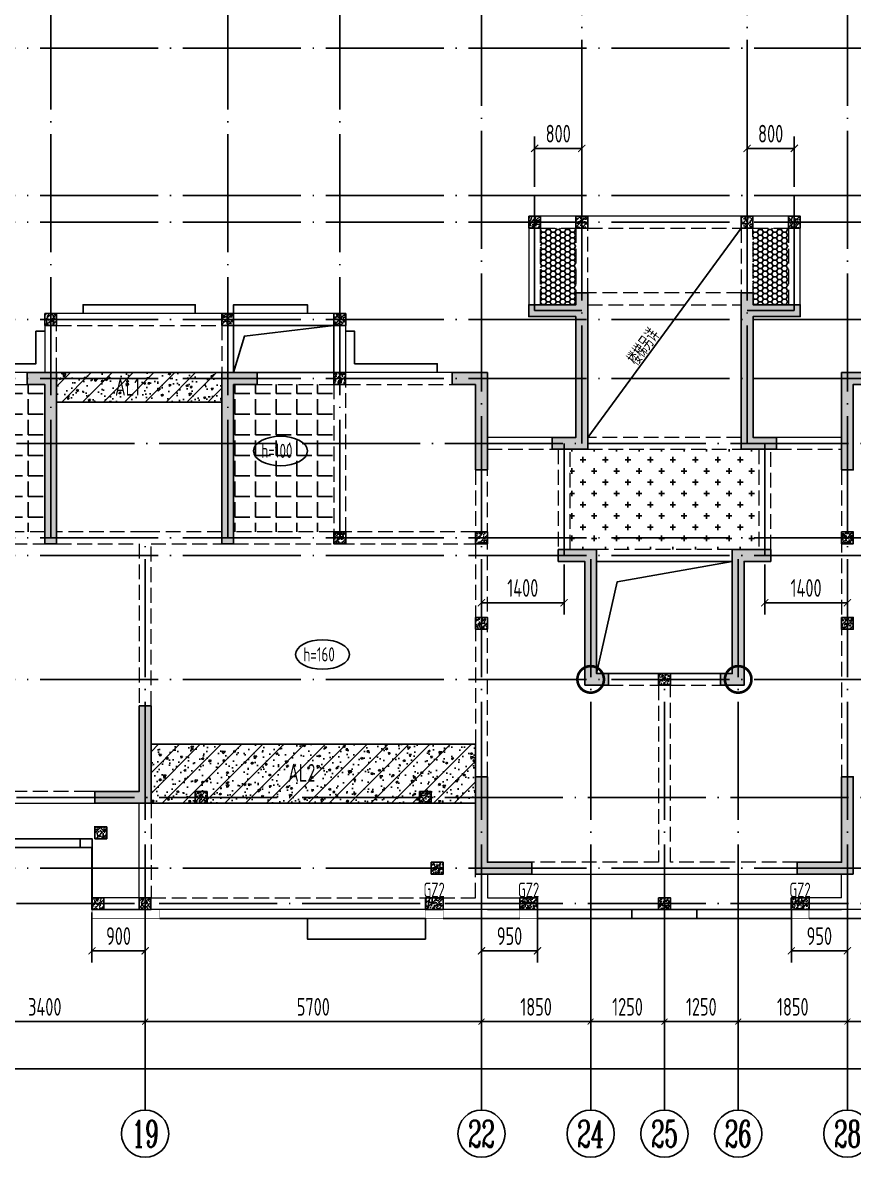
# Model space of a CAD drawing. Extents: x 826826 to 1642106, y -156213 to 399140.
# Drawn here: x 1311487 to 1325561, y 46721 to 65952 of the extents above; entities that cross this region are included whole.
import ezdxf
from ezdxf.enums import TextEntityAlignment as Align

# ---------------------------------------------------------------- set-up
doc = ezdxf.new("R2010")
doc.units = 0
doc.header["$LTSCALE"] = 1000
doc.linetypes.add('DASH', pattern=[0.35, 0.25, -0.1])
doc.linetypes.add('DOTE', pattern=[2.42, 2, -0.2, 0.02, -0.2])
doc.layers.get('0').update_dxf_attribs({"linetype": 'CONTINUOUS'})
doc.layers.get('DEFPOINTS').update_dxf_attribs({"linetype": 'CONTINUOUS'})
for name, color, linetype in [('$RECOVER_210609100354-0', 7, 'CONTINUOUS'), ('A-AXIS', 1, 'CONTINUOUS'), ('A-DOTE', 10, 'DOTE'), ('AXIS_TEXT', 4, 'CONTINUOUS'), ('BEAM', 4, 'DASH'), ('ROOF', 183, 'CONTINUOUS'), ('S-B板填充', 251, 'CONTINUOUS'), ('S-B板标注', 3, 'CONTINUOUS'), ('S-B板边线', 2, 'CONTINUOUS'), ('S-B板配筋号', 7, 'CONTINUOUS'), ('S-D洞口', 4, 'CONTINUOUS'), ('S-J基础底板标注', 3, 'CONTINUOUS'), ('S-L主梁线', 4, 'DASH'), ('S-Q墙填充', 252, 'CONTINUOUS'), ('S-Q墙实线', 6, 'CONTINUOUS'), ('S-Q墙标注', 3, 'CONTINUOUS'), ('S-Y一般标注', 3, 'CONTINUOUS'), ('S-构造柱', 212, 'CONTINUOUS'), ('S-构造柱编号', 130, 'CONTINUOUS'), ('TEXT', 2, 'CONTINUOUS'), ('看线', 251, 'CONTINUOUS')]:
    doc.layers.add(name, color=color, linetype=linetype)
doc.layers.add('+公共字体', color=7, linetype='CONTINUOUS', lineweight=20)
doc.layers.add('配箍校核', color=34, linetype='CONTINUOUS', plot=False)
doc.styles.add('_TCH_AXIS', font='COMPLEX', dxfattribs={"bigfont": 'GBCBIG'})
doc.styles.add('COMPLEX', font='COMPLEX')
doc.styles.add('TSSD_DIMENSION', font='Tssdeng.shx', dxfattribs={"width": 0.7, "bigfont": 'tssdchn.shx'})
doc.styles.add('TSSD_REIN', font='tssdeng.shx', dxfattribs={"width": 0.7, "height": 300, "bigfont": 'tssdchn.shx'})
doc.styles.add('结构文字', font='zstxt.shx', dxfattribs={"width": 0.7, "bigfont": 'zshz.shx'})
doc.dimstyles.new('STRUCK', dxfattribs={"dimtxt": 400, "dimasz": 121, "dimexe": 200, "dimexo": 150, "dimgap": 115, "dimtad": 1, "dimdec": 0, "dimdsep": 46, "dimtxsty": '结构文字', "dimblk": 'ARCHTICK', "dimcen": 400, "dimclrd": 3, "dimclre": 3, "dimclrt": 7, "dimadec": 0, "dimazin": 0, "dimtfac": 1, "dimtdec": 0, "dimtix": 1, "dimtmove": 2, "dimatfit": 3, "dimldrblk": '_DIMX', "dimfxl": 0, "dimtolj": 1, "dimtzin": 0, "dimarcsym": 0})
doc.dimstyles.new('TSSD_100_100$0', dxfattribs={"dimtxt": 300, "dimasz": 80, "dimexe": 100, "dimexo": 250, "dimgap": 100, "dimtad": 1, "dimdec": 0, "dimzin": 0, "dimdsep": 46, "dimtxsty": 'TSSD_DIMENSION', "dimblk": 'ARCHTICK', "dimcen": 0, "dimdle": 100, "dimclrd": 3, "dimclre": 3, "dimclrt": 7, "dimadec": 0, "dimazin": 0, "dimtfac": 1, "dimtdec": 0, "dimtix": 1, "dimtmove": 2, "dimatfit": 3, "dimldrblk": 'ARCHTICK', "dimfxl": 0, "dimtolj": 1, "dimtzin": 0, "dimarcsym": 0})
pattern_1 = [(0, (65678.815, -211040.24), (81.642857, 47.136514), [54.42857, -108.857143]), (120, (65678.815, -211040.24), (-81.642847, 47.136531), [54.42857, -108.857143]), (60, (65678.815, -211040.24), (1e-05, 94.273045), [-108.857143, 54.42857])]

# ---------------------------------------------------------------- blocks, each defined once
blk = doc.blocks.new('_ArchTick')
at = {"color": 0, "linetype": 'ByBlock', "const_width": 0.15}
blk.add_lwpolyline([(-0.5, -0.5), (0.5, 0.5)], dxfattribs=at)
blk = doc.blocks.new('*D871')
at = {"layer": 'DEFPOINTS', "color": 0}
for p in [(44000, 3300), (49700, 3300), (49700, 2300)]:
    blk.add_point(p, dxfattribs=at)
at = {"layer": 'S-Y一般标注', "color": 0, "lineweight": -2}
for p, q in [((44000, 3050), (44000, 2200)), ((49700, 3050), (49700, 2200)), ((43900, 2300), (49800, 2300))]:
    blk.add_line(p, q, dxfattribs=at)
at = {"layer": 'S-Y一般标注', "color": 0, "lineweight": -2, "xscale": 100, "yscale": 100, "zscale": 100, "rotation": 180}
blk.add_blockref('_ArchTick', (44000, 2300), dxfattribs=at)
at = {"layer": 'S-Y一般标注', "color": 0, "lineweight": -2, "xscale": 100, "yscale": 100, "zscale": 100}
blk.add_blockref('_ArchTick', (49700, 2300), dxfattribs=at)
at = {"layer": 'S-Y一般标注', "color": 7, "insert": (46850, 2550), "char_height": 300, "attachment_point": 5, "style": 'TSSD_DIMENSION'}
blk.add_mtext('\\A1;5700', dxfattribs=at)
blk = doc.blocks.new('*D872')
at = {"layer": 'DEFPOINTS', "color": 0}
for p in [(42150, 3300), (44000, 3300), (44000, 2300)]:
    blk.add_point(p, dxfattribs=at)
at = {"layer": 'S-Y一般标注', "color": 0, "lineweight": -2}
for p, q in [((42150, 3050), (42150, 2200)), ((44000, 3050), (44000, 2200)), ((42050, 2300), (44100, 2300))]:
    blk.add_line(p, q, dxfattribs=at)
at = {"layer": 'S-Y一般标注', "color": 0, "lineweight": -2, "xscale": 100, "yscale": 100, "zscale": 100, "rotation": 180}
blk.add_blockref('_ArchTick', (42150, 2300), dxfattribs=at)
at = {"layer": 'S-Y一般标注', "color": 0, "lineweight": -2, "xscale": 100, "yscale": 100, "zscale": 100}
blk.add_blockref('_ArchTick', (44000, 2300), dxfattribs=at)
at = {"layer": 'S-Y一般标注', "color": 7, "insert": (43075, 2550), "char_height": 300, "attachment_point": 5, "style": 'TSSD_DIMENSION'}
blk.add_mtext('\\A1;1850', dxfattribs=at)
blk = doc.blocks.new('*D873')
at = {"layer": 'DEFPOINTS', "color": 0}
for p in [(37800, 3300), (39650, 3300), (39650, 2300)]:
    blk.add_point(p, dxfattribs=at)
at = {"layer": 'S-Y一般标注', "color": 0, "lineweight": -2}
for p, q in [((37800, 3050), (37800, 2200)), ((39650, 3050), (39650, 2200)), ((37700, 2300), (39750, 2300))]:
    blk.add_line(p, q, dxfattribs=at)
at = {"layer": 'S-Y一般标注', "color": 0, "lineweight": -2, "xscale": 100, "yscale": 100, "zscale": 100, "rotation": 180}
blk.add_blockref('_ArchTick', (37800, 2300), dxfattribs=at)
at = {"layer": 'S-Y一般标注', "color": 0, "lineweight": -2, "xscale": 100, "yscale": 100, "zscale": 100}
blk.add_blockref('_ArchTick', (39650, 2300), dxfattribs=at)
at = {"layer": 'S-Y一般标注', "color": 7, "insert": (38725, 2550), "char_height": 300, "attachment_point": 5, "style": 'TSSD_DIMENSION'}
blk.add_mtext('\\A1;1850', dxfattribs=at)
blk = doc.blocks.new('*D874')
at = {"layer": 'DEFPOINTS', "color": 0}
for p in [(32100, 3300), (37800, 3300), (37800, 2300)]:
    blk.add_point(p, dxfattribs=at)
at = {"layer": 'S-Y一般标注', "color": 0, "lineweight": -2}
for p, q in [((32100, 3050), (32100, 2200)), ((37800, 3050), (37800, 2200)), ((32000, 2300), (37900, 2300))]:
    blk.add_line(p, q, dxfattribs=at)
at = {"layer": 'S-Y一般标注', "color": 0, "lineweight": -2, "xscale": 100, "yscale": 100, "zscale": 100, "rotation": 180}
blk.add_blockref('_ArchTick', (32100, 2300), dxfattribs=at)
at = {"layer": 'S-Y一般标注', "color": 0, "lineweight": -2, "xscale": 100, "yscale": 100, "zscale": 100}
blk.add_blockref('_ArchTick', (37800, 2300), dxfattribs=at)
at = {"layer": 'S-Y一般标注', "color": 7, "insert": (34950, 2550), "char_height": 300, "attachment_point": 5, "style": 'TSSD_DIMENSION'}
blk.add_mtext('\\A1;5700', dxfattribs=at)
blk = doc.blocks.new('*D875')
at = {"layer": 'DEFPOINTS', "color": 0}
for p in [(28700.000008, 3300.000008), (32100.000008, 3300.000008), (32100.000008, 2300.000008)]:
    blk.add_point(p, dxfattribs=at)
at = {"layer": 'S-Y一般标注', "color": 0, "lineweight": -2}
for p, q in [((28700.000008, 3050.000008), (28700.000008, 2200.000008)), ((32100.000008, 3050.000008), (32100.000008, 2200.000008)), ((28600.000008, 2300.000008), (32200.000008, 2300.000008))]:
    blk.add_line(p, q, dxfattribs=at)
at = {"layer": 'S-Y一般标注', "color": 0, "lineweight": -2, "xscale": 100, "yscale": 100, "zscale": 100, "rotation": 180}
blk.add_blockref('_ArchTick', (28700.000008, 2300.000008), dxfattribs=at)
at = {"layer": 'S-Y一般标注', "color": 0, "lineweight": -2, "xscale": 100, "yscale": 100, "zscale": 100}
blk.add_blockref('_ArchTick', (32100.000008, 2300.000008), dxfattribs=at)
at = {"layer": 'S-Y一般标注', "color": 7, "insert": (30400.000008, 2550.000008), "char_height": 300, "attachment_point": 5, "style": 'TSSD_DIMENSION'}
blk.add_mtext('\\A1;3400', dxfattribs=at)
blk = doc.blocks.new('*D918')
at = {"layer": 'DEFPOINTS', "color": 0}
for p in [(4300.000008, 3300.000008), (53100.000008, 3300.000008), (53100.000008, 1500.000008)]:
    blk.add_point(p, dxfattribs=at)
at = {"layer": 'S-Y一般标注', "color": 0, "lineweight": -2}
for p, q in [((4300.000008, 3050.000008), (4300.000008, 1400.000008)), ((53100.000008, 3050.000008), (53100.000008, 1400.000008)), ((4200.000008, 1500.000008), (53200.000008, 1500.000008))]:
    blk.add_line(p, q, dxfattribs=at)
at = {"layer": 'S-Y一般标注', "color": 0, "lineweight": -2, "xscale": 100, "yscale": 100, "zscale": 100, "rotation": 180}
blk.add_blockref('_ArchTick', (4300.000008, 1500.000008), dxfattribs=at)
at = {"layer": 'S-Y一般标注', "color": 0, "lineweight": -2, "xscale": 100, "yscale": 100, "zscale": 100}
blk.add_blockref('_ArchTick', (53100.000008, 1500.000008), dxfattribs=at)
at = {"layer": 'S-Y一般标注', "color": 7, "insert": (28700.000008, 1750.000008), "char_height": 300, "attachment_point": 5, "style": 'TSSD_DIMENSION'}
blk.add_mtext('\\A1;48800', dxfattribs=at)
blk = doc.blocks.new('_AXISO')
blk.add_circle((0, 0), 0.5)
at = {"layer": 'AXIS_TEXT', "style": 'COMPLEX', "width": 1.041667}
blk.add_attdef('A', text='', height=0.56, dxfattribs=at).set_placement((-0.25, -0.28), (0.25, -0.28), align=Align.FIT)
blk = doc.blocks.new('*D921')
at = {"layer": 'DEFPOINTS', "color": 0}
for p in [(39650, 3300), (40900, 3300), (40900, 2300)]:
    blk.add_point(p, dxfattribs=at)
at = {"layer": 'S-Y一般标注', "color": 0, "lineweight": -2}
for p, q in [((39650, 3050), (39650, 2200)), ((40900, 3050), (40900, 2200)), ((39550, 2300), (41000, 2300))]:
    blk.add_line(p, q, dxfattribs=at)
at = {"layer": 'S-Y一般标注', "color": 0, "lineweight": -2, "xscale": 100, "yscale": 100, "zscale": 100, "rotation": 180}
blk.add_blockref('_ArchTick', (39650, 2300), dxfattribs=at)
at = {"layer": 'S-Y一般标注', "color": 0, "lineweight": -2, "xscale": 100, "yscale": 100, "zscale": 100}
blk.add_blockref('_ArchTick', (40900, 2300), dxfattribs=at)
at = {"layer": 'S-Y一般标注', "color": 7, "insert": (40275, 2550), "char_height": 300, "attachment_point": 5, "style": 'TSSD_DIMENSION'}
blk.add_mtext('\\A1;1250', dxfattribs=at)
blk = doc.blocks.new('*D922')
at = {"layer": 'DEFPOINTS', "color": 0}
for p in [(40900, 3300), (42150, 3300), (42150, 2300)]:
    blk.add_point(p, dxfattribs=at)
at = {"layer": 'S-Y一般标注', "color": 0, "lineweight": -2}
for p, q in [((40900, 3050), (40900, 2200)), ((42150, 3050), (42150, 2200)), ((40800, 2300), (42250, 2300))]:
    blk.add_line(p, q, dxfattribs=at)
at = {"layer": 'S-Y一般标注', "color": 0, "lineweight": -2, "xscale": 100, "yscale": 100, "zscale": 100, "rotation": 180}
blk.add_blockref('_ArchTick', (40900, 2300), dxfattribs=at)
at = {"layer": 'S-Y一般标注', "color": 0, "lineweight": -2, "xscale": 100, "yscale": 100, "zscale": 100}
blk.add_blockref('_ArchTick', (42150, 2300), dxfattribs=at)
at = {"layer": 'S-Y一般标注', "color": 7, "insert": (41525, 2550), "char_height": 300, "attachment_point": 5, "style": 'TSSD_DIMENSION'}
blk.add_mtext('\\A1;1250', dxfattribs=at)
blk = doc.blocks.new('20210801.20101804')
at = {"layer": 'S-B板填充', "linetype": 'ByBlock'}
h = blk.add_hatch(dxfattribs=at)
h.set_pattern_fill('HONEY', color=252, scale=17.142857, style=0)
h.set_pattern_definition(pattern_1)
edge = h.paths.add_edge_path()
edge.add_line((34402, 4150), (34401, 5450))
edge.add_line((34401, 5450), (35002, 5450))
edge.add_line((35002, 5450), (35002, 4350))
edge.add_line((35002, 4350), (35000, 4350))
edge.add_line((35000, 4350), (35000, 4150))
edge.add_line((35000, 4150), (34402, 4150))
h = blk.add_hatch(dxfattribs=at)
h.set_pattern_fill('HONEY', color=252, scale=17.142857, style=0)
h.set_pattern_definition(pattern_1)
edge = h.paths.add_edge_path()
edge.add_line((38600, 4150), (38600, 5450))
edge.add_line((38600, 5450), (38000, 5450))
edge.add_line((38000, 5450), (38000, 4350))
edge.add_line((38000, 4350), (38001, 4350))
edge.add_line((38001, 4350), (38001, 4150))
edge.add_line((38001, 4150), (38600, 4150))
at = {"layer": 'S-B板填充'}
h = blk.add_hatch(dxfattribs=at)
h.set_pattern_fill('ANGLE', color=252, scale=50, style=0)
h.set_pattern_definition([(0, (122033.96, -145343.86), (0, 349.25), [254, -95.25]), (90, (122033.96, -145343.86), (-349.25, 2e-14), [254, -95.25])])
h.paths.add_polyline_path([(24400, 300), (24400, 2800), (26000, 2800), (26000, 300)])
h = blk.add_hatch(dxfattribs=at)
h.set_pattern_fill('ANGLE', color=252, scale=50, style=0)
h.set_pattern_definition([(0, (126933.95, -145343.86), (0, 349.25), [254, -95.25]), (90, (126933.95, -145343.86), (-349.25, 2e-14), [254, -95.25])])
edge = h.paths.add_edge_path()
edge.add_line((29200, 300), (29200, 2800))
edge.add_line((29200, 2800), (30900, 2800))
edge.add_line((30900, 2800), (30900, 300))
edge.add_line((30900, 300), (29200, 300))
h = blk.add_hatch(dxfattribs=at)
h.set_pattern_fill('CROSS', color=252, scale=30, style=0)
h.set_pattern_definition([(0, (121733.97, -146243.87), (190.5, 190.5), [95.25, -285.75]), (90, (121781.6, -146291.5), (-190.5, 190.5), [95.25, -285.75])])
h.paths.add_polyline_path([(34901, 1700), (38101, 1700), (38100, 0), (34900, 0)])
blk = doc.blocks.new('20210802.04355209')
at = {"layer": '$RECOVER_210609100354-0', "color": 30, "const_width": 8}
for points in [[(27150, 500), (27150, 350), (28300, 350), (28300, 500)], [(32800, 500), (32800, 350), (33100, 350), (33100, 500)], [(34400, 500), (34400, 350), (34700, 350), (34700, 500)], [(39300, 500), (39300, 350), (39000, 350), (39000, 500)]]:
    blk.add_lwpolyline(points, dxfattribs=at)
at = {"layer": '看线', "color": 202, "ltscale": 0.5}
for points in [[(27000, 10600), (27000, 10750), (28900, 10750), (28900, 10600)], [(29550, 10600), (29550, 10750), (30800, 10750), (30800, 10600)], [(26350, 10300), (26200, 10300), (26200, 9750), (24650, 9750)], [(31450, 10300), (31600, 10300), (31600, 9750), (33000, 9750), (33000, 9600)], [(24650, 1550), (27150, 1550), (27150, 500)], [(25150, 1700), (25150, 1550), (26950, 1550), (26950, 1700)], [(34700, 500), (34700, 350), (36300, 350), (36300, 500)], [(39000, 500), (39000, 350), (37400, 350), (37400, 500)], [(28300, 350), (32800, 350)], [(30800, 350), (30800, 0), (32800, 0), (32800, 350)], [(33100, 350), (34400, 350)], [(34700, 350), (39000, 350)], [(40600, 350), (39300, 350)]]:
    blk.add_lwpolyline(points, dxfattribs=at)
blk = doc.blocks.new('20210804.01062365')
at = {"layer": '+公共字体', "color": 2, "const_width": 45}
for points in [[(-1437049, -65116, 1), (-1437049, -64666, 1), (-1437049, -65116, -1)], [(-1434549, -65116, 1), (-1434549, -64666, 1), (-1434549, -65116, -1)]]:
    blk.add_lwpolyline(points, format="xyb", dxfattribs=at)
blk = doc.blocks.new('20210810.05001498')
at = {"layer": 'S-Q墙填充'}
h = blk.add_hatch(color=252, dxfattribs=at)
h.dxf.hatch_style = 1
h.paths.add_polyline_path([(-1433088, -53183), (-1433888, -53183), (-1433888, -52983), (-1433088, -52983), (-1433088, -52783), (-1432888, -52783), (-1432888, -53083), (-1432888, -55433), (-1433288, -55433), (-1433488, -55433), (-1433488, -55233), (-1433288, -55233), (-1433088, -55233)])
h = blk.add_hatch(color=252, dxfattribs=at)
h.dxf.hatch_style = 1
h.paths.add_polyline_path([(-1430287, -55433), (-1430287, -53083), (-1430287, -52783), (-1430087, -52783), (-1430087, -52983), (-1429288, -52983), (-1429288, -53183), (-1430087, -53183), (-1430087, -55233), (-1429888, -55233), (-1429687, -55233), (-1429687, -55433), (-1429888, -55433)])
h = blk.add_hatch(color=252, dxfattribs=at)
h.dxf.hatch_style = 1
h.paths.add_polyline_path([(-1441888, -54133), (-1442388, -54133), (-1442388, -54333), (-1442088, -54333), (-1442088, -57033), (-1441888, -57033)])
h = blk.add_hatch(color=252, dxfattribs=at)
h.dxf.hatch_style = 1
h.paths.add_polyline_path([(-1438888, -54333), (-1438488, -54333), (-1438488, -54133), (-1439088, -54133), (-1439088, -57033), (-1438888, -57033)])
h = blk.add_hatch(color=252, dxfattribs=at)
h.dxf.hatch_style = 1
h.paths.add_polyline_path([(-1434788, -54333), (-1434788, -55333), (-1434788, -55783), (-1434588, -55783), (-1434588, -55333), (-1434588, -54133), (-1435188, -54133), (-1435188, -54333)])
h = blk.add_hatch(color=252, dxfattribs=at)
h.dxf.hatch_style = 1
h.paths.add_polyline_path([(-1428588, -55333), (-1428588, -55783), (-1428388, -55783), (-1428388, -55333), (-1428388, -54333), (-1427988, -54333), (-1427988, -54133), (-1428588, -54133)])
h = blk.add_hatch(color=252, dxfattribs=at)
h.dxf.hatch_style = 1
h.paths.add_polyline_path([(-1432938, -59433), (-1432538, -59433), (-1432538, -59233), (-1432738, -59233), (-1432738, -57133), (-1433388, -57133), (-1433388, -57333), (-1432938, -57333)])
h = blk.add_hatch(color=252, dxfattribs=at)
h.dxf.hatch_style = 1
h.paths.add_polyline_path([(-1430438, -59233), (-1430638, -59233), (-1430638, -59433), (-1430238, -59433), (-1430238, -57333), (-1429788, -57333), (-1429788, -57133), (-1430438, -57133)])
h = blk.add_hatch(color=252, dxfattribs=at)
h.dxf.hatch_style = 1
h.paths.add_polyline_path([(-1440288, -61433), (-1440288, -59783), (-1440488, -59783), (-1440488, -61233), (-1441138, -61233), (-1441238, -61233), (-1441238, -61433), (-1441138, -61433)])
h = blk.add_hatch(color=252, dxfattribs=at)
h.dxf.hatch_style = 1
h.paths.add_polyline_path([(-1434788, -62633), (-1433838, -62633), (-1433838, -62433), (-1434588, -62433), (-1434588, -60983), (-1434788, -60983)])
h = blk.add_hatch(color=252, dxfattribs=at)
h.dxf.hatch_style = 1
h.paths.add_polyline_path([(-1428388, -62633), (-1429338, -62633), (-1429338, -62433), (-1428588, -62433), (-1428588, -60983), (-1428388, -60983)])
at = {"layer": 'S-L主梁线', "linetype": 'ByBlock', "lineweight": 18}
for p, q in [((-1432988, -51483), (-1433888, -51483)), ((-1433888, -51483), (-1433888, -52983)), ((-1430188, -51483), (-1432988, -51483)), ((-1429288, -51483), (-1430188, -51483)), ((-1429288, -52983), (-1429288, -51483)), ((-1438988, -53133), (-1442088, -53133)), ((-1442088, -53133), (-1442088, -54133)), ((-1436988, -53133), (-1438988, -53133)), ((-1436988, -54133), (-1436988, -53133)), ((-1442388, -54133), (-1443788, -54133)), ((-1435188, -54133), (-1436988, -54133)), ((-1433488, -55233), (-1434588, -55233)), ((-1428588, -55233), (-1429688, -55233)), ((-1432738, -57333), (-1430438, -57333)), ((-1431588, -59233), (-1432538, -59233)), ((-1430638, -59233), (-1431588, -59233)), ((-1443788, -61433), (-1441338, -61433)), ((-1440488, -63033), (-1440488, -61433)), ((-1434588, -62633), (-1434588, -63033)), ((-1434038, -62633), (-1431588, -62633)), ((-1431588, -62633), (-1429138, -62633)), ((-1428588, -63033), (-1428588, -62633)), ((-1441288, -63033), (-1441288, -63233)), ((-1440488, -63033), (-1441288, -63033)), ((-1434588, -63033), (-1433738, -63033)), ((-1433738, -63233), (-1433738, -63033)), ((-1428588, -63033), (-1429438, -63033)), ((-1429438, -63233), (-1429438, -63033)), ((-1433738, -63233), (-1441288, -63233)), ((-1421888, -63233), (-1429438, -63233))]:
    blk.add_line(p, q, dxfattribs=at)
at = {"layer": 'S-L主梁线', "linetype": 'DASH', "lineweight": 18}
for p, q in [((-1433688, -51683), (-1433088, -51683)), ((-1433688, -52983), (-1433688, -51683)), ((-1433088, -51683), (-1433088, -52883)), ((-1432888, -52783), (-1432888, -51683)), ((-1432888, -51683), (-1430288, -51683)), ((-1430288, -51683), (-1430287, -52783)), ((-1430087, -52883), (-1430088, -51683)), ((-1430088, -51683), (-1429488, -51683)), ((-1429488, -51683), (-1429488, -52983)), ((-1430287, -52783), (-1432888, -52783)), ((-1432888, -52983), (-1430287, -52983)), ((-1441888, -53333), (-1439088, -53333)), ((-1441888, -54133), (-1441888, -53333)), ((-1439088, -53333), (-1439088, -54133)), ((-1438888, -54133), (-1438888, -53333)), ((-1438888, -53333), (-1437188, -53333)), ((-1437188, -53333), (-1437188, -54133)), ((-1437188, -54133), (-1438488, -54133)), ((-1443688, -54333), (-1442388, -54333)), ((-1438488, -54333), (-1437188, -54333)), ((-1437188, -54333), (-1437188, -56833)), ((-1436988, -54333), (-1435188, -54333)), ((-1436988, -56833), (-1436988, -54333)), ((-1430288, -55233), (-1432888, -55233)), ((-1434588, -55433), (-1433488, -55433)), ((-1433388, -55433), (-1433388, -57133)), ((-1433188, -57133), (-1433188, -55433)), ((-1432888, -55433), (-1430288, -55433)), ((-1429988, -55433), (-1429988, -57133)), ((-1429788, -57133), (-1429788, -55433)), ((-1429688, -55433), (-1428588, -55433)), ((-1434788, -55783), (-1434788, -56833)), ((-1434588, -56933), (-1434588, -55783)), ((-1428588, -55783), (-1428588, -56933)), ((-1442088, -56833), (-1443688, -56833)), ((-1440388, -56833), (-1441888, -56833)), ((-1439088, -56833), (-1440388, -56833)), ((-1437188, -56833), (-1438888, -56833)), ((-1434788, -56833), (-1436988, -56833)), ((-1443688, -57033), (-1442088, -57033)), ((-1441888, -57033), (-1440488, -57033)), ((-1440488, -57033), (-1440488, -59783)), ((-1440288, -59783), (-1440288, -57033)), ((-1440288, -57033), (-1439088, -57033)), ((-1438888, -57033), (-1437088, -57033)), ((-1437088, -57033), (-1434788, -57033)), ((-1434788, -57033), (-1434788, -60983)), ((-1434588, -60983), (-1434588, -56933)), ((-1428588, -56933), (-1428588, -60983)), ((-1430438, -57133), (-1432738, -57133)), ((-1432538, -59433), (-1431688, -59433)), ((-1431688, -59433), (-1431688, -62433)), ((-1431488, -62433), (-1431488, -59433)), ((-1431488, -59433), (-1430638, -59433)), ((-1441338, -61233), (-1443688, -61233)), ((-1441238, -61233), (-1441338, -61233)), ((-1441338, -61433), (-1441238, -61433)), ((-1440288, -61433), (-1440288, -63033)), ((-1431688, -62433), (-1433838, -62433)), ((-1429338, -62433), (-1431488, -62433)), ((-1434788, -63033), (-1434788, -62633)), ((-1440288, -63033), (-1434788, -63033))]:
    blk.add_line(p, q, dxfattribs=at)
at = {"layer": 'S-Q墙实线'}
for points in [[(-1433088, -53183), (-1433888, -53183), (-1433888, -52983), (-1433088, -52983), (-1433088, -52783), (-1432888, -52783), (-1432888, -53083), (-1432888, -55433), (-1433288, -55433), (-1433488, -55433), (-1433488, -55233), (-1433288, -55233), (-1433088, -55233)], [(-1430287, -55433), (-1430287, -53083), (-1430287, -52783), (-1430087, -52783), (-1430087, -52983), (-1429288, -52983), (-1429288, -53183), (-1430087, -53183), (-1430087, -55233), (-1429888, -55233), (-1429687, -55233), (-1429687, -55433), (-1429888, -55433)], [(-1438888, -54333), (-1438488, -54333), (-1438488, -54133), (-1439088, -54133), (-1439088, -57033), (-1438888, -57033)], [(-1428588, -55333), (-1428588, -55783), (-1428388, -55783), (-1428388, -55333), (-1428388, -54333), (-1427988, -54333), (-1427988, -54133), (-1428588, -54133)], [(-1432938, -59433), (-1432538, -59433), (-1432538, -59233), (-1432738, -59233), (-1432738, -57133), (-1433388, -57133), (-1433388, -57333), (-1432938, -57333)], [(-1430438, -59233), (-1430638, -59233), (-1430638, -59433), (-1430238, -59433), (-1430238, -57333), (-1429788, -57333), (-1429788, -57133), (-1430438, -57133)], [(-1440288, -61433), (-1440288, -59783), (-1440488, -59783), (-1440488, -61233), (-1441138, -61233), (-1441238, -61233), (-1441238, -61433), (-1441138, -61433)], [(-1434788, -62633), (-1433838, -62633), (-1433838, -62433), (-1434588, -62433), (-1434588, -60983), (-1434788, -60983)], [(-1428388, -62633), (-1429338, -62633), (-1429338, -62433), (-1428588, -62433), (-1428588, -60983), (-1428388, -60983)]]:
    blk.add_lwpolyline(points, close=True, dxfattribs=at)
for points in [[(-1441888, -54133), (-1442388, -54133), (-1442388, -54333), (-1442088, -54333), (-1442088, -57033), (-1441888, -57033), (-1441888, -54133)], [(-1434788, -54333), (-1434788, -55333), (-1434788, -55783), (-1434588, -55783), (-1434588, -55333), (-1434588, -54133), (-1435188, -54133), (-1435188, -54333), (-1434788, -54333)]]:
    blk.add_lwpolyline(points, dxfattribs=at)
blk = doc.blocks.new('20210810.05042432')
at = {"layer": 'S-B板边线'}
for points in [[(-1447088, -63233), (-1446288, -63233), (-1446288, -62033), (-1441288, -62033), (-1441288, -63233), (-1440488, -63233)], [(-1434588, -63233), (-1428588, -63233)]]:
    blk.add_lwpolyline(points, dxfattribs=at)
blk = doc.blocks.new('20210730.02141516')
at = {"layer": 'S-构造柱'}
h = blk.add_hatch(dxfattribs=at)
h.set_pattern_fill('ARMORED', color=256, scale=15, angle=-90, style=0)
h.set_pattern_definition([(320, (-154189.41, 3278673.45), (-9.4128202, -107.5890274), [11.25, -123.75]), (265, (-154189.41, 3278673.45), (112.82882, 20.8127), [9, -99]), (10.4514, (-154190.19, 3278664.49), (103.4159313, -86.7764073), [9.5610285, -105.1713168]), (316.1842, (-154159.41, 3278673.45), (-24.827852, -160.0861573), [16.875, -185.625]), (6.6356, (-154161.48, 3278660.11), (146.117681, -140.199406), [14.341543, -157.75695]), (261.1842, (-154159.41, 3278673.45), (146.11779, -140.199292), [13.5, -148.5]), (291, (-154166.91, 3278658.45), (-60.3928336, -89.5360578), [11.25, -123.75]), (236, (-154166.91, 3278658.45), (108.7725068, -36.4972998), [9, -99]), (341.4514, (-154171.94, 3278650.99), (48.3795745, -126.0333943), [9.5610285, -105.1713168]), (307.5, (-154189.41, 3278673.454), (49.93407807, -1.8239783), [0, -97.8, 0, -100.5, 0, -99.375]), (277.5, (-154189.41, 3278673.454), (59.1617568, -39.4604306), [0, -57.3, 0, -95.55, 0, -37.875]), (237.5, (-154189.41, 3278706.904), (-3.38323076, -80.07336543), [0, -37.5, 0, -117, 0, -155.25]), (227.5, (-154189.41, 3278721.904), (15.0157473, -87.4779254), [0, -48.75, 0, -77.7, 0, -110.25]), (315, (-154189.41, 3278673.454), (53.0330086, 53.0330086), [])])
h.paths.add_polyline_path([(200, 200), (200, 0), (0, 0), (0, 200)])
blk.add_lwpolyline([(200, 200), (200, 0), (0, 0), (0, 200)], close=True, dxfattribs=at)
blk = doc.blocks.new('20210809.18224761')
at = {"layer": 'S-构造柱'}
h = blk.add_hatch(dxfattribs=at)
h.set_pattern_fill('ARMORED', color=256, scale=15, angle=-90, style=0)
h.set_pattern_definition([(320, (-154189.41, 3278673.45), (-9.4128202, -107.5890274), [11.25, -123.75]), (265, (-154189.41, 3278673.45), (112.82882, 20.8127), [9, -99]), (10.4514, (-154190.19, 3278664.49), (103.4159313, -86.7764073), [9.5610285, -105.1713168]), (316.1842, (-154159.41, 3278673.45), (-24.827852, -160.0861573), [16.875, -185.625]), (6.6356, (-154161.48, 3278660.11), (146.117681, -140.199406), [14.341543, -157.75695]), (261.1842, (-154159.41, 3278673.45), (146.11779, -140.199292), [13.5, -148.5]), (291, (-154166.91, 3278658.45), (-60.3928336, -89.5360578), [11.25, -123.75]), (236, (-154166.91, 3278658.45), (108.7725068, -36.4972998), [9, -99]), (341.4514, (-154171.94, 3278650.99), (48.3795745, -126.0333943), [9.5610285, -105.1713168]), (307.5, (-154189.41, 3278673.454), (49.93407807, -1.8239783), [0, -97.8, 0, -100.5, 0, -99.375]), (277.5, (-154189.41, 3278673.454), (59.1617568, -39.4604306), [0, -57.3, 0, -95.55, 0, -37.875]), (237.5, (-154189.41, 3278706.904), (-3.38323076, -80.07336543), [0, -37.5, 0, -117, 0, -155.25]), (227.5, (-154189.41, 3278721.904), (15.0157473, -87.4779254), [0, -48.75, 0, -77.7, 0, -110.25]), (315, (-154189.41, 3278673.454), (53.0330086, 53.0330086), [])])
h.paths.add_polyline_path([(300, 200), (300, 0), (0, 0), (0, 200)])
blk.add_lwpolyline([(300, 200), (300, 0), (0, 0), (0, 200)], close=True, dxfattribs=at)
blk = doc.blocks.new('*D2665')
at = {"layer": 'DEFPOINTS', "color": 0}
for p in [(1324511, 51021), (1325461, 51021), (1325461, 50221)]:
    blk.add_point(p, dxfattribs=at)
at = {"layer": 'S-Q墙标注', "color": 3, "lineweight": -2}
for p, q in [((1324511, 50871), (1324511, 50021)), ((1325461, 50871), (1325461, 50021)), ((1324511, 50221), (1325461, 50221))]:
    blk.add_line(p, q, dxfattribs=at)
at = {"layer": 'S-Q墙标注', "color": 3, "lineweight": -2, "xscale": 121, "yscale": 121, "zscale": 121, "rotation": 180}
blk.add_blockref('_ArchTick', (1324511, 50221), dxfattribs=at)
at = {"layer": 'S-Q墙标注', "color": 3, "lineweight": -2, "xscale": 121, "yscale": 121, "zscale": 121}
blk.add_blockref('_ArchTick', (1325461, 50221), dxfattribs=at)
at = {"layer": 'S-Q墙标注', "color": 7, "insert": (1324986, 50471), "char_height": 300, "attachment_point": 5, "style": 'TSSD_REIN'}
blk.add_mtext('\\A1;950', dxfattribs=at)
blk = doc.blocks.new('_DIMX')
blk.add_line((-150, 0), (150, 0))
at = {"const_width": 50}
blk.add_lwpolyline([(-70, -70), (70, 70)], dxfattribs=at)
blk = doc.blocks.new('*D2666')
at = {"layer": 'DEFPOINTS', "color": 0}
for p in [(1312661, 51021), (1313561, 51021), (1312661, 50221)]:
    blk.add_point(p, dxfattribs=at)
at = {"layer": 'S-Q墙标注', "color": 3, "lineweight": -2}
for p, q in [((1312661, 50871), (1312661, 50021)), ((1313561, 50871), (1313561, 50021)), ((1313561, 50221), (1312661, 50221))]:
    blk.add_line(p, q, dxfattribs=at)
at = {"layer": 'S-Q墙标注', "color": 3, "lineweight": -2, "xscale": 121, "yscale": 121, "zscale": 121, "rotation": 180}
blk.add_blockref('_ArchTick', (1312661, 50221), dxfattribs=at)
at = {"layer": 'S-Q墙标注', "color": 3, "lineweight": -2, "xscale": 121, "yscale": 121, "zscale": 121}
blk.add_blockref('_ArchTick', (1313561, 50221), dxfattribs=at)
at = {"layer": 'S-Q墙标注', "color": 7, "insert": (1313111, 50471), "char_height": 300, "attachment_point": 5, "style": 'TSSD_REIN'}
blk.add_mtext('\\A1;900', dxfattribs=at)
blk = doc.blocks.new('*D2667')
at = {"layer": 'DEFPOINTS', "color": 0}
for p in [(1319261, 51021), (1320211, 51021), (1319261, 50221)]:
    blk.add_point(p, dxfattribs=at)
at = {"layer": 'S-Q墙标注', "color": 3, "lineweight": -2}
for p, q in [((1319261, 50871), (1319261, 50021)), ((1320211, 50871), (1320211, 50021)), ((1320211, 50221), (1319261, 50221))]:
    blk.add_line(p, q, dxfattribs=at)
at = {"layer": 'S-Q墙标注', "color": 3, "lineweight": -2, "xscale": 121, "yscale": 121, "zscale": 121, "rotation": 180}
blk.add_blockref('_ArchTick', (1319261, 50221), dxfattribs=at)
at = {"layer": 'S-Q墙标注', "color": 3, "lineweight": -2, "xscale": 121, "yscale": 121, "zscale": 121}
blk.add_blockref('_ArchTick', (1320211, 50221), dxfattribs=at)
at = {"layer": 'S-Q墙标注', "color": 7, "insert": (1319736, 50471), "char_height": 300, "attachment_point": 5, "style": 'TSSD_REIN'}
blk.add_mtext('\\A1;950', dxfattribs=at)
blk = doc.blocks.new('*D2674')
at = {"layer": 'DEFPOINTS', "color": 0}
for p in [(1320961, 63821), (1320161, 63021), (1320961, 63021)]:
    blk.add_point(p, dxfattribs=at)
at = {"layer": 'S-Q墙标注', "color": 3, "lineweight": -2}
for p, q in [((1320161, 63171), (1320161, 64021)), ((1320961, 63171), (1320961, 64021)), ((1320161, 63821), (1320961, 63821))]:
    blk.add_line(p, q, dxfattribs=at)
at = {"layer": 'S-Q墙标注', "color": 3, "lineweight": -2, "xscale": 121, "yscale": 121, "zscale": 121, "rotation": 180}
blk.add_blockref('_ArchTick', (1320161, 63821), dxfattribs=at)
at = {"layer": 'S-Q墙标注', "color": 3, "lineweight": -2, "xscale": 121, "yscale": 121, "zscale": 121}
blk.add_blockref('_ArchTick', (1320961, 63821), dxfattribs=at)
at = {"layer": 'S-Q墙标注', "color": 7, "insert": (1320561, 64071), "char_height": 300, "attachment_point": 5, "style": 'TSSD_REIN'}
blk.add_mtext('\\A1;800', dxfattribs=at)
blk = doc.blocks.new('*D2675')
at = {"layer": 'DEFPOINTS', "color": 0}
for p in [(1324561, 63821), (1323761, 63021), (1324561, 63021)]:
    blk.add_point(p, dxfattribs=at)
at = {"layer": 'S-Q墙标注', "color": 3, "lineweight": -2}
for p, q in [((1323761, 63171), (1323761, 64021)), ((1324561, 63171), (1324561, 64021)), ((1323761, 63821), (1324561, 63821))]:
    blk.add_line(p, q, dxfattribs=at)
at = {"layer": 'S-Q墙标注', "color": 3, "lineweight": -2, "xscale": 121, "yscale": 121, "zscale": 121, "rotation": 180}
blk.add_blockref('_ArchTick', (1323761, 63821), dxfattribs=at)
at = {"layer": 'S-Q墙标注', "color": 3, "lineweight": -2, "xscale": 121, "yscale": 121, "zscale": 121}
blk.add_blockref('_ArchTick', (1324561, 63821), dxfattribs=at)
at = {"layer": 'S-Q墙标注', "color": 7, "insert": (1324161, 64071), "char_height": 300, "attachment_point": 5, "style": 'TSSD_REIN'}
blk.add_mtext('\\A1;800', dxfattribs=at)
blk = doc.blocks.new('*D2676')
at = {"layer": 'DEFPOINTS', "color": 0}
for p in [(1319261, 56921), (1320661, 56921), (1320661, 56121)]:
    blk.add_point(p, dxfattribs=at)
at = {"layer": 'S-Q墙标注', "color": 3, "lineweight": -2}
for p, q in [((1319261, 56771), (1319261, 55921)), ((1320661, 56771), (1320661, 55921)), ((1319261, 56121), (1320661, 56121))]:
    blk.add_line(p, q, dxfattribs=at)
at = {"layer": 'S-Q墙标注', "color": 3, "lineweight": -2, "xscale": 121, "yscale": 121, "zscale": 121, "rotation": 180}
blk.add_blockref('_ArchTick', (1319261, 56121), dxfattribs=at)
at = {"layer": 'S-Q墙标注', "color": 3, "lineweight": -2, "xscale": 121, "yscale": 121, "zscale": 121}
blk.add_blockref('_ArchTick', (1320661, 56121), dxfattribs=at)
at = {"layer": 'S-Q墙标注', "color": 7, "insert": (1319961, 56371), "char_height": 300, "attachment_point": 5, "style": 'TSSD_REIN'}
blk.add_mtext('\\A1;1400', dxfattribs=at)
blk = doc.blocks.new('*D2677')
at = {"layer": 'DEFPOINTS', "color": 0}
for p in [(1324061, 56921), (1325461, 56921), (1325461, 56121)]:
    blk.add_point(p, dxfattribs=at)
at = {"layer": 'S-Q墙标注', "color": 3, "lineweight": -2}
for p, q in [((1324061, 56771), (1324061, 55921)), ((1325461, 56771), (1325461, 55921)), ((1324061, 56121), (1325461, 56121))]:
    blk.add_line(p, q, dxfattribs=at)
at = {"layer": 'S-Q墙标注', "color": 3, "lineweight": -2, "xscale": 121, "yscale": 121, "zscale": 121, "rotation": 180}
blk.add_blockref('_ArchTick', (1324061, 56121), dxfattribs=at)
at = {"layer": 'S-Q墙标注', "color": 3, "lineweight": -2, "xscale": 121, "yscale": 121, "zscale": 121}
blk.add_blockref('_ArchTick', (1325461, 56121), dxfattribs=at)
at = {"layer": 'S-Q墙标注', "color": 7, "insert": (1324761, 56371), "char_height": 300, "attachment_point": 5, "style": 'TSSD_REIN'}
blk.add_mtext('\\A1;1400', dxfattribs=at)
blk = doc.blocks.new('20210801.08533475')
at = {"layer": 'A-AXIS'}
for p, q in [((32100, 3300), (32100, 800)), ((37800, 3300), (37800, 800)), ((39650, 3300), (39650, 800)), ((40900, 3300), (40900, 800)), ((42150, 3300), (42150, 800)), ((44000, 3300), (44000, 800))]:
    blk.add_line(p, q, dxfattribs=at)
at = {"layer": 'A-DOTE'}
for p, q in [((30500, 10500), (30500, 19800)), ((33500, 10500), (33500, 19800)), ((35400, 10500), (35400, 19800)), ((37800, 3300), (37800, 19800)), ((39500, 12100), (39500, 19800)), ((42300, 12100), (42300, 19800)), ((44000, 3300), (44000, 19800)), ((54100, 18800), (3300, 18800)), ((54100, 16300), (3300, 16300)), ((38700, 14350), (38700, 16300)), ((43100, 14350), (43100, 16300)), ((54100, 15850), (3300, 15850)), ((38700, 14350), (39500, 14350)), ((42300, 14350), (43100, 14350)), ((54100, 14200), (3300, 14200)), ((54100, 13200), (3300, 13200)), ((3300, 12100), (54100, 12100)), ((39200, 10200), (39200, 12100)), ((42600, 10200), (42600, 12100)), ((54100, 10500), (3300, 10500)), ((32100, 3300), (32100, 10500)), ((54100, 10200), (3300, 10200)), ((39650, 3300), (39650, 10200)), ((42150, 3300), (42150, 10200)), ((54100, 8100), (3300, 8100)), ((40900, 3300), (40900, 8100)), ((3300, 6100), (54100, 6100)), ((54100, 4900), (3300, 4900)), ((3300, 4300), (54100, 4300))]:
    blk.add_line(p, q, dxfattribs=at)
at = {"layer": 'A-AXIS'}
ref = blk.add_blockref('_AXISO', (32100, 400), dxfattribs=dict(at, xscale=800, yscale=800, zscale=800))
ref.add_attrib('A', '19', dxfattribs={"layer": 'AXIS_TEXT', "height": 452.55, "style": '_TCH_AXIS', "width": 0.724138}).set_placement((31873.7, 173.7), (32326.3, 173.7), align=Align.FIT)
ref = blk.add_blockref('_AXISO', (37800, 400), dxfattribs=dict(at, xscale=800, yscale=800, zscale=800))
ref.add_attrib('A', '22', dxfattribs={"layer": 'AXIS_TEXT', "height": 452.55, "style": '_TCH_AXIS', "width": 0.617647}).set_placement((37573.7, 173.7), (38026.3, 173.7), align=Align.FIT)
ref = blk.add_blockref('_AXISO', (39650, 400), dxfattribs=dict(at, xscale=800, yscale=800, zscale=800))
ref.add_attrib('A', '24', dxfattribs={"layer": 'AXIS_TEXT', "height": 452.55, "style": '_TCH_AXIS', "width": 0.583333}).set_placement((39423.7, 173.7), (39876.3, 173.7), align=Align.FIT)
ref = blk.add_blockref('_AXISO', (40900, 400), dxfattribs=dict(at, xscale=800, yscale=800, zscale=800))
ref.add_attrib('A', '25', dxfattribs={"layer": 'AXIS_TEXT', "height": 452.55, "style": '_TCH_AXIS', "width": 0.617647}).set_placement((40673.7, 173.7), (41126.3, 173.7), align=Align.FIT)
ref = blk.add_blockref('_AXISO', (42150, 400), dxfattribs=dict(at, xscale=800, yscale=800, zscale=800))
ref.add_attrib('A', '26', dxfattribs={"layer": 'AXIS_TEXT', "height": 452.55, "style": '_TCH_AXIS', "width": 0.617647}).set_placement((41923.7, 173.7), (42376.3, 173.7), align=Align.FIT)
ref = blk.add_blockref('_AXISO', (44000, 400), dxfattribs=dict(at, xscale=800, yscale=800, zscale=800))
ref.add_attrib('A', '28', dxfattribs={"layer": 'AXIS_TEXT', "height": 452.55, "style": '_TCH_AXIS', "width": 0.617647}).set_placement((43773.7, 173.7), (44226.3, 173.7), align=Align.FIT)
at = {"layer": 'S-Y一般标注'}
for p1, p2, distance, picture, middle in [((4300, 3300), (53100, 3300), -1800, '*D918', (28700, 1750)), ((28700, 3300), (32100, 3300), -1000, '*D875', (30400, 2550)), ((32100, 3300), (37800, 3300), -1000, '*D874', (34950, 2550)), ((37800, 3300), (39650, 3300), -1000, '*D873', (38725, 2550)), ((39650, 3300), (40900, 3300), -1000, '*D921', (40275, 2550)), ((40900, 3300), (42150, 3300), -1000, '*D922', (41525, 2550)), ((42150, 3300), (44000, 3300), -1000, '*D872', (43075, 2550)), ((44000, 3300), (49700, 3300), -1000, '*D871', (46850, 2550))]:
    dim = blk.add_aligned_dim(p1=p1, p2=p2, distance=distance, dimstyle='TSSD_100_100$0', override={"dimasz": 100, "dimclrd": 0, "dimclre": 0}, dxfattribs=at)
    dim.commit()
    dim.dimension.update_dxf_attribs({"geometry": picture, "text_midpoint": middle})

msp = doc.modelspace()

# ---------------------------------------------------------------- hatches: boundary and pattern name
at = {"layer": 'BEAM', "linetype": 'ByBlock'}
h = msp.add_hatch(dxfattribs=at)
h.set_pattern_fill('ARMORED', color=252, scale=50, angle=180, style=0)
h.set_pattern_definition([(230, (1094289.87, 1973942.57), (-358.63009, 31.376067), [37.5, -412.5]), (175, (1094289.87, 1973942.57), (69.37567, -376.09607), [30, -330]), (280.4514, (1094260, 1973945.2), (-289.25469, -344.71977), [31.870095, -350.571056]), (226.1842, (1094289.87, 1973842.57), (-533.62052, 82.75951), [56.25, -618.75]), (276.6356, (1094245.4, 1973849.47), (-467.33135, -487.05894), [47.80514, -525.8565]), (171.1842, (1094289.9, 1973842.57), (-467.33097, -487.0593), [45, -495]), (201, (1094239.87, 1973867.57), (-298.453526, 201.309445), [37.5, -412.5]), (146, (1094239.87, 1973867.57), (-121.657666, -362.57502), [30, -330]), (251.4514, (1094215, 1973884.34), (-420.111314, -161.26525), [31.870095, -350.571056]), (217.5, (1094289.87, 1973942.57), (-6.079928, -166.446927), [0, -326, 0, -335, 0, -331.25]), (187.5, (1094289.87, 1973942.57), (-131.534769, -197.205856), [0, -191, 0, -318.5, 0, -126.25]), (147.5, (1094401.37, 1973942.57), (-266.911218, 11.277436), [0, -125, 0, -390, 0, -517.5]), (137.5, (1094451.37, 1973942.57), (-291.593085, -50.05249), [0, -162.5, 0, -259, 0, -367.5]), (225, (1094289.87, 1973942.57), (176.776695, -176.776695), [])])
h.paths.add_polyline_path([(1314861.01, 59521.27), (1312061.01, 59521.27), (1312061.01, 60021.27), (1314861.01, 60021.27)])
h = msp.add_hatch(dxfattribs=at)
h.set_pattern_fill('ARMORED', color=252, scale=50, angle=180, style=0)
h.set_pattern_definition([(230, (1095989.87, 1967142.57), (-358.63009, 31.376067), [37.5, -412.5]), (175, (1095989.87, 1967142.57), (69.37567, -376.09607), [30, -330]), (280.4514, (1095960, 1967145.2), (-289.25469, -344.71977), [31.870095, -350.571056]), (226.1842, (1095989.87, 1967042.57), (-533.62052, 82.75951), [56.25, -618.75]), (276.6356, (1095945.4, 1967049.47), (-467.33135, -487.05894), [47.80514, -525.8565]), (171.1842, (1095989.87, 1967042.57), (-467.33097, -487.0593), [45, -495]), (201, (1095939.87, 1967067.57), (-298.453526, 201.309445), [37.5, -412.5]), (146, (1095939.87, 1967067.57), (-121.657666, -362.57502), [30, -330]), (251.4514, (1095915, 1967084.35), (-420.111314, -161.26525), [31.870095, -350.571056]), (217.5, (1095989.87, 1967142.57), (-6.079928, -166.446927), [0, -326, 0, -335, 0, -331.25]), (187.5, (1095989.87, 1967142.57), (-131.534769, -197.205856), [0, -191, 0, -318.5, 0, -126.25]), (147.5, (1096101.37, 1967142.57), (-266.911218, 11.277436), [0, -125, 0, -390, 0, -517.5]), (137.5, (1096151.37, 1967142.57), (-291.593085, -50.05249), [0, -162.5, 0, -259, 0, -367.5]), (225, (1095989.87, 1967142.57), (176.776695, -176.776695), [])])
h.paths.add_polyline_path([(1319161, 52721.27), (1313661, 52721.27), (1313661, 53721.27), (1319161, 53721.27)])

# ---------------------------------------------------------------- linework, layer by layer
for points in [[(1314861.01, 59521.27), (1312061.01, 59521.27), (1312061.01, 60021.27), (1314861.01, 60021.27)], [(1319161, 52721.27), (1313661, 52721.27), (1313661, 53721.27), (1319161, 53721.27)]]:
    msp.add_lwpolyline(points, close=True, dxfattribs=at)
at = {"layer": 'S-B板标注'}
for centre in [(1315855.47, 58693.05), (1316567.61, 55243.6)]:
    msp.add_ellipse(centre, major_axis=(-457.33, 0), ratio=0.54724159, dxfattribs=at)
at = {"layer": 'S-B板配筋号', "color": 1}
msp.add_lwpolyline([(1321061.01, 58921.26), (1323661.46, 62471.27)], dxfattribs=at)
at = {"layer": 'S-D洞口', "color": 5}
for points in [[(1315061, 60021.27), (1316761, 60021.27), (1316761, 60821.48), (1315061, 60821.48), (1315061, 60021.27), (1315242.37, 60640.12), (1316761, 60821.48)], [(1321211.02, 54921.27), (1323511.01, 54921.27), (1323511.01, 56821.26), (1321211.02, 56821.26), (1321211.02, 54921.27), (1321557.84, 56474.44), (1323511.01, 56821.26)]]:
    msp.add_lwpolyline(points, dxfattribs=at)

# ---------------------------------------------------------------- block references
at = {"layer": 'ROOF', "xscale": -1, "rotation": 4.61764226855621e-08}
for p in [(1320260.77, 62471.27), (1321060.77, 62471.27), (1323860.77, 62471.27), (1324660.77, 62471.27)]:
    msp.add_blockref('20210730.02141516', p, dxfattribs=at)
at = {"layer": 'ROOF', "xscale": -1}
for p in [(1312060.78, 60821.27), (1315060.78, 60821.27), (1316960.78, 60821.27), (1316959.24, 59821.27), (1316960.78, 57121.27), (1319360.78, 57121.27), (1325560.77, 57121.27), (1319360.78, 55671.27), (1325560.77, 55671.27), (1322460.77, 54721.27), (1314610.78, 52721.27), (1318410.78, 52721.27), (1312910.78, 52121.27), (1318610.77, 51521.27), (1312860.79, 50921.27), (1313660.78, 50921.27), (1322460.77, 50921.27)]:
    msp.add_blockref('20210730.02141516', p, dxfattribs=at)
at = {"layer": 'S-B板填充'}
msp.add_blockref('20210801.20101804', (1285861, 57021.26), dxfattribs=at)
at = {"layer": 'S-B板边线'}
msp.add_blockref('20210810.05042432', (2753949.14, 114154.42), dxfattribs=at)
at = {"layer": 'S-J基础底板标注'}
msp.add_blockref('20210804.01062365', (2758159.55, 119712.4), dxfattribs=at)
at = {"layer": 'S-Q墙填充'}
msp.add_blockref('20210810.05001498', (2753949.15, 114154.44), dxfattribs=at)
at = {"layer": 'S-Y一般标注'}
msp.add_blockref('20210801.08533475', (1281461, 46721.27), dxfattribs=at)
at = {"layer": '看线'}
msp.add_blockref('20210802.04355209', (1285510.89, 50421.26), dxfattribs=at)
at = {"layer": '配箍校核', "xscale": -1}
for p in [(1318610.77, 50921.27), (1320210.78, 50921.27), (1324810.77, 50921.27)]:
    msp.add_blockref('20210809.18224761', p, dxfattribs=at)

# ---------------------------------------------------------------- texts
at = {"layer": 'S-B板标注', "color": 7, "style": 'TSSD_REIN', "width": 0.7}
for s, p in [('h=100', (1315530.78, 58574.91)), ('h=160', (1316242.92, 55125.46))]:
    msp.add_text(s, height=240, dxfattribs=at).set_placement(p)
at = {"layer": 'S-B板配筋号', "color": 1, "style": 'TSSD_REIN', "width": 0.7}
msp.add_text('楼梯另详', height=250, rotation=53.776444, dxfattribs=at).set_placement((1321908.37, 60118.38))
at = {"layer": 'S-构造柱编号', "color": 2, "linetype": 'ByBlock', "style": 'TSSD_REIN', "width": 0.65}
for p in [(1318278.97, 51127.63, 0), (1319878.97, 51127.63, 0), (1324478.96, 51127.63, 0)]:
    msp.add_text('GZ2', height=250, dxfattribs=at).set_placement(p)
at = {"layer": 'TEXT', "color": 1, "style": 'TSSD_REIN', "width": 0.7}
for s, p in [('AL1', (1313475.67, 59630.66, 0)), ('AL2', (1316445.72, 53087.38, 0))]:
    msp.add_text(s, height=300, dxfattribs=at).set_placement(p, align=Align.RIGHT)

# ---------------------------------------------------------------- dimensions: what is measured, and where the dimension line sits
at = {"layer": 'S-Q墙标注'}
for base, p1, p2, picture, middle in [((1320961, 63821.27), (1320161, 63021.27), (1320961, 63021.27), '*D2674', (1320561, 64071.27)), ((1324561, 63821.27), (1323761, 63021.27), (1324561, 63021.27), '*D2675', (1324161, 64071.27)), ((1320661, 56121.27), (1319261, 56921.27), (1320661, 56921.27), '*D2676', (1319961, 56371.27)), ((1325461, 56121.27), (1324061, 56921.27), (1325461, 56921.27), '*D2677', (1324761, 56371.27)), ((1325461, 50221.27), (1324510.99, 51021.27), (1325461, 51021.27), '*D2665', (1324986, 50471.27))]:
    dim = msp.add_linear_dim(base=base, p1=p1, p2=p2, dimstyle='STRUCK', override={"dimtxt": 300, "dimgap": 100, "dimtxsty": 'TSSD_REIN'}, dxfattribs=at)
    dim.commit()
    dim.dimension.update_dxf_attribs({"geometry": picture, "text_midpoint": middle})
for base, p1, p2, picture, middle in [((1312661, 50221.27), (1313561.01, 51021.27), (1312661, 51021.27), '*D2666', (1313111, 50471.27)), ((1319261, 50221.27), (1320211.02, 51021.27), (1319261, 51021.27), '*D2667', (1319736.01, 50471.27))]:
    dim = msp.add_linear_dim(base=base, p1=p1, p2=p2, angle=180, dimstyle='STRUCK', override={"dimtxt": 300, "dimgap": 100, "dimtxsty": 'TSSD_REIN'}, dxfattribs=at)
    dim.commit()
    dim.dimension.update_dxf_attribs({"geometry": picture, "text_midpoint": middle})

doc.saveas('drawing.dxf')
